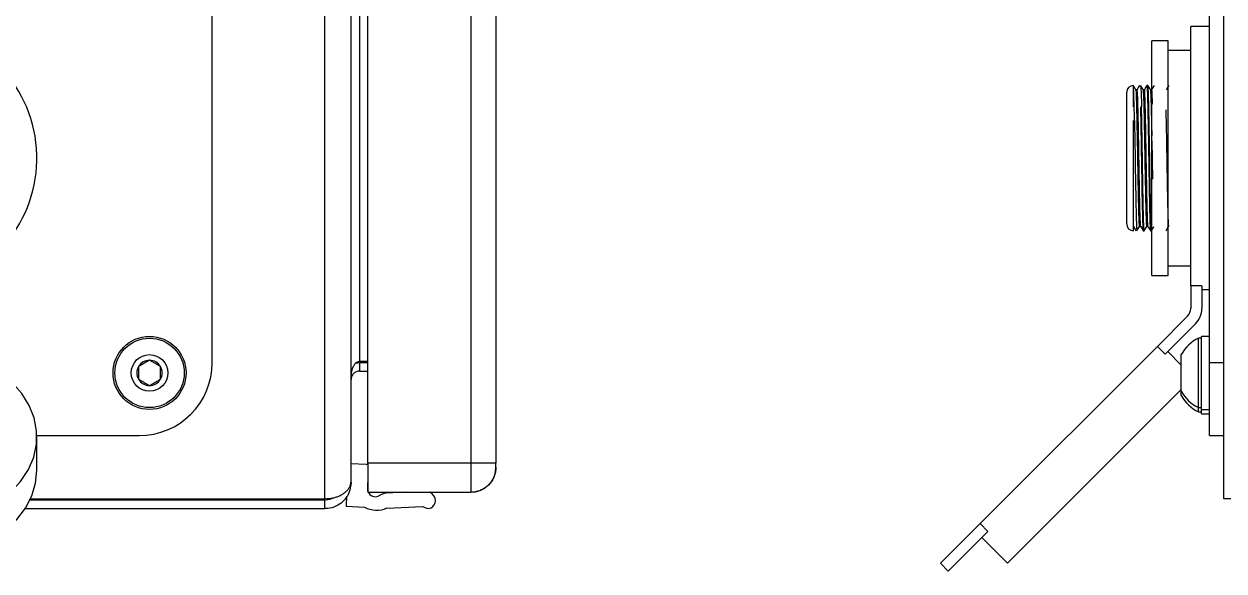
# Model space of a CAD drawing. Header units: millimetres. Extents: x 0 to 279, y 0 to 216.
# Drawn here: x 63.76 to 96.61, y 37.13 to 52.11 of the extents above; entities that cross this region are included whole.
import ezdxf

# ---------------------------------------------------------------- set-up
doc = ezdxf.new("R2010")
doc.units = ezdxf.units.MM

msp = doc.modelspace()

# ---------------------------------------------------------------- linework, layer by layer
at = {"color": 7, "linetype": 'Continuous', "lineweight": 25}
for p, q in [((71.996, 39.108), (71.996, 140.169)), ((96.61, 39.108), (96.61, 140.169)), ((72.712, 39.591), (72.712, 139.686)), ((73.174, 40.083), (73.174, 139.193)), ((75.994, 139.193), (75.994, 40.083)), ((76.679, 139.193), (76.679, 40.083)), ((72.94, 136.404), (72.94, 42.872)), ((68.912, 42.838), (68.912, 98.838)), ((96.21, 42.838), (96.21, 98.838)), ((96.21, 52.038), (95.702, 52.038)), ((95.702, 44.94), (95.702, 52.038)), ((95.082, 51.651), (94.632, 51.651)), ((94.632, 48.438), (94.632, 51.651)), ((95.082, 48.438), (95.082, 51.651)), ((95.702, 51.388), (95.082, 51.388)), ((95.702, 48.438), (95.702, 51.388)), ((95.702, 51.038), (95.702, 51.038)), ((94.131, 50.41), (94.131, 50.427)), ((94.131, 49.844), (94.131, 50.41)), ((94.232, 50.312), (94.193, 50.312)), ((94.326, 50.421), (94.327, 50.427)), ((94.432, 50.312), (94.393, 50.312)), ((94.527, 50.427), (94.498, 50.427)), ((94.632, 50.312), (94.593, 50.312)), ((94.131, 46.45), (94.131, 49.467)), ((94.632, 45.225), (94.632, 48.438)), ((95.082, 45.225), (95.082, 48.438)), ((95.702, 45.488), (95.702, 48.438)), ((94.227, 46.45), (94.228, 46.455)), ((94.293, 46.564), (94.332, 46.564)), ((94.398, 46.45), (94.427, 46.45)), ((94.493, 46.564), (94.532, 46.564)), ((94.598, 46.45), (94.627, 46.45)), ((95.702, 45.838), (95.702, 45.838)), ((95.082, 45.488), (95.702, 45.488)), ((94.632, 45.225), (95.082, 45.225)), ((96.002, 44.94), (95.702, 44.94)), ((95.702, 44.94), (95.702, 44.321)), ((96.002, 44.94), (96.002, 44.321)), ((96.002, 44.838), (96.21, 44.838)), ((95.615, 44.109), (94.786, 43.28)), ((94.998, 43.068), (95.827, 43.897)), ((95.99, 43.505), (95.908, 43.505)), ((95.908, 42.555), (95.908, 43.505)), ((96.21, 43.555), (95.99, 43.555)), ((95.99, 41.555), (95.99, 43.555)), ((89.932, 38.427), (94.786, 43.28)), ((94.998, 43.068), (94.786, 43.28)), ((95.44, 42.769), (95.07, 43.14)), ((95.44, 42.555), (95.44, 43.055)), ((72.94, 42.872), (73.174, 42.872)), ((72.94, 42.836), (72.94, 42.603)), ((72.94, 42.836), (73.174, 42.836)), ((96.21, 40.838), (96.21, 42.838)), ((96.21, 42.838), (96.61, 42.838)), ((72.94, 42.603), (73.174, 42.603)), ((95.44, 42.055), (95.44, 42.555)), ((95.908, 41.605), (95.908, 42.555)), ((93.231, 39.887), (95.44, 42.096)), ((95.44, 41.938), (95.44, 42.055)), ((95.908, 41.605), (95.99, 41.605)), ((95.908, 41.488), (95.908, 41.605)), ((95.908, 41.488), (95.99, 41.488)), ((95.99, 41.555), (96.21, 41.555)), ((95.99, 41.438), (95.99, 41.555)), ((95.99, 41.438), (96.21, 41.438)), ((64.112, 40.838), (66.912, 40.838)), ((64.112, 39.887), (64.112, 40.806)), ((96.21, 40.838), (96.61, 40.838)), ((75.994, 40.083), (73.174, 40.083)), ((73.174, 40.083), (73.174, 39.285)), ((75.994, 40.083), (73.174, 40.083)), ((75.994, 40.083), (75.994, 39.285)), ((76.679, 40.083), (75.994, 40.083)), ((76.679, 40.083), (76.679, 40.083)), ((73.13, 40.049), (72.712, 40.068)), ((73.13, 40.049), (73.174, 40.068)), ((90.686, 37.341), (93.231, 39.887)), ((72.712, 39.555), (72.712, 39.591)), ((73.167, 39.376), (73.174, 39.55)), ((63.939, 39.108), (71.996, 39.108)), ((72.588, 39.18), (72.576, 38.904)), ((73.174, 39.285), (75.994, 39.285)), ((74.228, 39.285), (73.677, 39.261)), ((96.844, 39.108), (96.61, 39.108)), ((63.792, 38.838), (71.996, 38.838)), ((71.996, 39.072), (63.922, 39.072)), ((71.996, 38.838), (71.996, 39.072)), ((72.576, 38.904), (73.079, 38.882)), ((73.695, 38.855), (74.681, 38.898)), ((88.847, 37.341), (89.932, 38.427)), ((89.059, 37.129), (90.144, 38.215)), ((90.144, 38.215), (89.932, 38.427)), ((89.979, 38.049), (90.686, 37.341)), ((88.847, 37.341), (89.059, 37.129))]:
    msp.add_line(p, q, dxfattribs=at)
at = {"color": 7, "linetype": 'Continuous', "lineweight": 25, "flags": 128}
for points in [[(61.79, 38.427), (62.251, 38.577), (62.677, 38.773), (63.06, 39.008), (63.392, 39.279), (63.667, 39.581), (63.88, 39.907), (64.025, 40.251), (64.101, 40.606), (64.105, 40.965), (64.038, 41.321), (63.9, 41.666), (63.695, 41.995), (63.427, 42.299), (63.101, 42.575), (62.724, 42.815), (62.302, 43.015), (61.845, 43.171), (61.362, 43.28)], [(61.48, 37.435), (61.624, 37.466), (62.09, 37.599), (62.525, 37.777), (62.921, 37.995), (63.27, 38.251), (63.565, 38.538), (63.801, 38.852), (63.972, 39.185), (64.077, 39.533), (64.112, 39.887)], [(73.174, 39.312), (73.171, 39.325), (73.167, 39.376)]]:
    msp.add_lwpolyline(points, dxfattribs=at)
at = {"color": 7, "linetype": 'Continuous', "lineweight": 25}
for radius in [1, 0.95, 0.5]:
    msp.add_circle((67.195, 42.555), radius, dxfattribs=at)
for centre, radius, start, end in [((60.512, 48.438), 3.6, 283.6571, 256.3429), ((94.131, 50.241), 0.185, 90, 180), ((94.131, 46.635), 0.185, 180, 270), ((95.402, 44.321), 0.3, 315, 0), ((95.402, 44.321), 0.6, 315, 0), ((96.372, 42.555), 1.057, 116.0373, 151.7773), ((67.195, 42.555), 0.346, 150, 210), ((67.195, 42.555), 0.346, 90, 150), ((66.912, 42.838), 2, 270, 0), ((67.195, 42.555), 0.346, 30, 90), ((67.195, 42.555), 0.346, 330, 30), ((67.195, 42.555), 0.346, 210, 270), ((67.195, 42.555), 0.346, 270, 330), ((96.372, 42.555), 1.057, 208.2227, 243.9627), ((96.372, 42.438), 1.057, 208.2227, 243.9627), ((75.994, 39.971), 0.686, 270, 0), ((73.37, 39.367), 0.203, 203.7737, 293.7917), ((73.749, 38.702), 0.564, 97.3032, 121.7731), ((74.76, 39.045), 0.263, 1.3752, 65.8591), ((73.412, 39.452), 0.66, 239.7042, 295.2958), ((74.82, 39.047), 0.203, 226.9327, 1.3752)]:
    msp.add_arc(centre, radius, start, end, dxfattribs=at)
for points, knots in [([(94.194, 50.311), (94.183, 50.33), (94.161, 50.369), (94.138, 50.407), (94.127, 50.427)], [0, 0, 0, 0, 0.499995, 1, 1, 1, 1]), ([(94.194, 50.293), (94.195, 50.298), (94.199, 50.321), (94.207, 50.16), (94.214, 49.896), (94.218, 49.763)], [0, 0, 0, 0, 0.0943207, 0.5471603, 1, 1, 1, 1]), ([(94.298, 50.427), (94.287, 50.407), (94.264, 50.369), (94.242, 50.33), (94.231, 50.311)], [0, 0, 0, 0, 0.500005, 1, 1, 1, 1]), ([(94.257, 49.763), (94.255, 49.866), (94.249, 50.07), (94.241, 50.245), (94.236, 50.325), (94.233, 50.307), (94.232, 50.304)], [0, 0, 0, 0, 0.315751, 0.631501, 0.947252, 1, 1, 1, 1]), ([(94.394, 50.311), (94.383, 50.33), (94.361, 50.369), (94.338, 50.407), (94.327, 50.427)], [0, 0, 0, 0, 0.4999956, 1, 1, 1, 1]), ([(94.328, 50.421), (94.329, 50.415), (94.333, 50.401), (94.339, 50.285), (94.346, 50.105), (94.35, 49.931), (94.352, 49.844)], [0, 0, 0, 0, 0.222495, 0.48168, 0.740877, 1, 1, 1, 1]), ([(94.394, 50.307), (94.396, 50.301), (94.399, 50.287), (94.405, 50.179), (94.412, 50.009), (94.416, 49.845), (94.418, 49.763)], [0, 0, 0, 0, 0.221677, 0.481118, 0.740559, 1, 1, 1, 1]), ([(94.498, 50.427), (94.487, 50.407), (94.465, 50.369), (94.443, 50.331), (94.432, 50.312)], [0, 0, 0, 0, 0.507317, 1, 1, 1, 1]), ([(94.497, 50.421), (94.498, 50.423), (94.5, 50.439), (94.505, 50.397), (94.511, 50.288), (94.517, 50.104), (94.521, 49.931), (94.523, 49.844)], [0, 0, 0, 0, 0.033488, 0.275116, 0.516744, 0.758372, 1, 1, 1, 1]), ([(94.594, 50.311), (94.583, 50.33), (94.561, 50.369), (94.538, 50.407), (94.527, 50.427)], [0, 0, 0, 0, 0.499996, 1, 1, 1, 1]), ([(94.594, 50.307), (94.596, 50.301), (94.599, 50.287), (94.605, 50.179), (94.612, 50.009), (94.616, 49.845), (94.618, 49.763)], [0, 0, 0, 0, 0.221713, 0.481142, 0.740571, 1, 1, 1, 1]), ([(94.697, 50.425), (94.686, 50.406), (94.664, 50.369), (94.643, 50.331), (94.632, 50.312)], [0, 0, 0, 0, 0.495861, 1, 1, 1, 1]), ([(94.653, 49.911), (94.653, 49.941), (94.65, 50.05), (94.645, 50.178), (94.639, 50.292), (94.634, 50.306), (94.632, 50.312)], [0, 0, 0, 0, 0.108638, 0.405758, 0.702879, 1, 1, 1, 1]), ([(95.098, 50.427), (95.087, 50.407), (95.065, 50.369), (95.043, 50.331), (95.032, 50.312)], [0, 0, 0, 0, 0.507625, 1, 1, 1, 1]), ([(93.946, 49.713), (93.946, 49.856), (93.946, 50.075), (93.946, 50.218), (93.946, 50.234), (93.946, 50.241)], [0, 0, 0, 0, 0.478914, 0.736721, 1, 1, 1, 1]), ([(93.946, 46.635), (93.946, 46.652), (93.946, 46.684), (93.946, 46.927), (93.946, 47.274), (93.946, 47.721), (93.946, 48.252), (93.946, 48.807), (93.946, 49.319), (93.946, 49.585), (93.946, 49.713)], [0, 0, 0, 0, 0.130761, 0.255634, 0.371543, 0.493367, 0.622773, 0.754222, 0.881646, 1, 1, 1, 1]), ([(94.161, 49.466), (94.159, 49.544), (94.156, 49.678), (94.154, 49.795), (94.152, 49.844)], [0, 0, 0, 0, 0.580232, 1, 1, 1, 1]), ([(94.331, 46.569), (94.33, 46.575), (94.326, 46.589), (94.32, 46.697), (94.314, 46.87), (94.307, 47.105), (94.301, 47.39), (94.295, 47.717), (94.289, 48.07), (94.282, 48.438), (94.276, 48.806), (94.27, 49.159), (94.264, 49.488), (94.259, 49.672), (94.257, 49.763)], [0, 0, 0, 0, 0.072905, 0.157186, 0.241467, 0.325749, 0.41003, 0.494312, 0.578593, 0.662874, 0.747156, 0.831437, 0.915719, 1, 1, 1, 1]), ([(94.428, 46.456), (94.427, 46.454), (94.425, 46.437), (94.421, 46.48), (94.414, 46.588), (94.408, 46.775), (94.402, 47.023), (94.396, 47.327), (94.389, 47.672), (94.383, 48.048), (94.377, 48.438), (94.371, 48.829), (94.364, 49.203), (94.358, 49.553), (94.354, 49.747), (94.352, 49.844)], [0, 0, 0, 0, 0.012359, 0.094662, 0.176966, 0.259269, 0.341573, 0.423876, 0.506179, 0.588483, 0.670786, 0.75309, 0.835393, 0.917697, 1, 1, 1, 1]), ([(94.531, 46.57), (94.53, 46.576), (94.526, 46.589), (94.52, 46.697), (94.514, 46.87), (94.507, 47.105), (94.501, 47.39), (94.495, 47.717), (94.489, 48.07), (94.482, 48.438), (94.476, 48.806), (94.47, 49.159), (94.464, 49.488), (94.459, 49.672), (94.457, 49.763)], [0, 0, 0, 0, 0.071888, 0.156262, 0.240636, 0.32501, 0.409383, 0.493757, 0.578131, 0.662505, 0.746879, 0.831252, 0.915626, 1, 1, 1, 1]), ([(94.628, 46.455), (94.627, 46.453), (94.625, 46.437), (94.621, 46.48), (94.614, 46.588), (94.608, 46.775), (94.602, 47.023), (94.596, 47.327), (94.589, 47.672), (94.583, 48.048), (94.577, 48.438), (94.571, 48.829), (94.564, 49.203), (94.558, 49.553), (94.554, 49.747), (94.552, 49.844)], [0, 0, 0, 0, 0.011235, 0.093633, 0.17603, 0.258427, 0.340824, 0.423221, 0.505618, 0.588015, 0.670412, 0.752809, 0.835206, 0.917603, 1, 1, 1, 1]), ([(94.618, 49.763), (94.62, 49.672), (94.624, 49.488), (94.629, 49.239), (94.632, 49.086), (94.632, 49.051)], [0, 0, 0, 0, 0.435582, 0.871165, 1, 1, 1, 1]), ([(94.159, 49.467), (94.161, 49.379), (94.165, 49.177), (94.171, 48.828), (94.177, 48.438), (94.183, 48.048), (94.189, 47.672), (94.196, 47.326), (94.202, 47.023), (94.208, 46.774), (94.214, 46.591), (94.22, 46.476), (94.224, 46.462), (94.226, 46.455)], [0, 0, 0, 0, 0.072429, 0.16654, 0.260613, 0.354715, 0.44881, 0.542887, 0.636997, 0.731071, 0.82517, 0.919266, 1, 1, 1, 1]), ([(94.635, 48.911), (94.635, 48.876), (94.638, 48.723), (94.643, 48.438), (94.648, 48.118), (94.652, 47.931), (94.653, 47.861)], [0, 0, 0, 0, 0.10509, 0.449114, 0.793139, 1, 1, 1, 1]), ([(94.131, 46.566), (94.142, 46.547), (94.164, 46.508), (94.187, 46.469), (94.198, 46.45)], [0, 0, 0, 0, 0.499996, 1, 1, 1, 1]), ([(94.227, 46.45), (94.238, 46.469), (94.26, 46.507), (94.282, 46.546), (94.293, 46.564)], [0, 0, 0, 0, 0.507586, 1, 1, 1, 1]), ([(94.331, 46.566), (94.342, 46.546), (94.364, 46.508), (94.387, 46.469), (94.398, 46.45)], [0, 0, 0, 0, 0.4999953, 1, 1, 1, 1]), ([(94.427, 46.45), (94.438, 46.469), (94.46, 46.507), (94.483, 46.545), (94.493, 46.564)], [0, 0, 0, 0, 0.507026, 1, 1, 1, 1]), ([(94.531, 46.566), (94.542, 46.547), (94.564, 46.508), (94.587, 46.469), (94.598, 46.45)], [0, 0, 0, 0, 0.499995, 1, 1, 1, 1]), ([(94.627, 46.45), (94.638, 46.469), (94.66, 46.507), (94.682, 46.545), (94.693, 46.564)], [0, 0, 0, 0, 0.506446, 1, 1, 1, 1]), ([(95.027, 46.45), (95.038, 46.469), (95.06, 46.507), (95.082, 46.545), (95.093, 46.564)], [0, 0, 0, 0, 0.507462, 1, 1, 1, 1]), ([(67.195, 42.902), (67.152, 42.877), (67.078, 42.835), (66.971, 42.773), (66.918, 42.742), (66.895, 42.729)], [0, 0, 0, 0, 0.439117, 0.751367, 1, 1, 1, 1]), ([(66.895, 42.729), (66.895, 42.709), (66.895, 42.654), (66.895, 42.552), (66.895, 42.453), (66.895, 42.399), (66.895, 42.382)], [0, 0, 0, 0, 0.180942, 0.506293, 0.843975, 1, 1, 1, 1]), ([(67.495, 42.729), (67.452, 42.753), (67.378, 42.796), (67.271, 42.858), (67.218, 42.888), (67.195, 42.902)], [0, 0, 0, 0, 0.439117, 0.751367, 1, 1, 1, 1]), ([(67.495, 42.382), (67.495, 42.399), (67.495, 42.453), (67.495, 42.552), (67.495, 42.654), (67.495, 42.709), (67.495, 42.729)], [0, 0, 0, 0, 0.156025, 0.493707, 0.819058, 1, 1, 1, 1]), ([(72.712, 42.41), (72.718, 42.501), (72.727, 42.62), (72.789, 42.763), (72.835, 42.828), (72.891, 42.864), (72.922, 42.872), (72.938, 42.872), (72.94, 42.872)], [0, 0, 0, 0, 0.502015, 0.65275, 0.845279, 0.917384, 0.990204, 1, 1, 1, 1]), ([(72.843, 42.825), (72.846, 42.826), (72.876, 42.836), (72.91, 42.836), (72.94, 42.836)], [0, 0, 0, 0, 0.109577, 1, 1, 1, 1]), ([(66.895, 42.382), (66.938, 42.357), (67.011, 42.315), (67.118, 42.253), (67.171, 42.223), (67.195, 42.209)], [0, 0, 0, 0, 0.439117, 0.751367, 1, 1, 1, 1]), ([(67.195, 42.209), (67.238, 42.234), (67.311, 42.276), (67.418, 42.338), (67.471, 42.369), (67.495, 42.382)], [0, 0, 0, 0, 0.439117, 0.751367, 1, 1, 1, 1]), ([(72.94, 42.603), (72.928, 42.602), (72.899, 42.6), (72.853, 42.587), (72.795, 42.556), (72.728, 42.484), (72.718, 42.418), (72.712, 42.374)], [0, 0, 0, 0, 0.063124, 0.140199, 0.264644, 0.511747, 1, 1, 1, 1]), ([(76.679, 39.971), (76.679, 39.973), (76.679, 39.975), (76.679, 39.989), (76.679, 40.003), (76.679, 40.021), (76.679, 40.047), (76.679, 40.069), (76.679, 40.083)], [0, 0, 0, 0, 0.239443, 0.370028, 0.5, 0.630585, 0.760557, 1, 1, 1, 1]), ([(76.679, 39.971), (76.677, 39.925), (76.669, 39.802), (76.593, 39.612), (76.441, 39.435), (76.234, 39.31), (76.075, 39.294), (75.994, 39.285)], [0, 0, 0, 0, 0.128547, 0.343267, 0.557987, 0.772707, 1, 1, 1, 1]), ([(71.996, 39.108), (72.029, 39.109), (72.08, 39.11), (72.163, 39.12), (72.228, 39.133), (72.29, 39.15), (72.335, 39.165), (72.378, 39.182), (72.419, 39.201), (72.459, 39.222), (72.497, 39.245), (72.534, 39.272), (72.568, 39.299), (72.599, 39.33), (72.629, 39.363), (72.654, 39.4), (72.676, 39.437), (72.691, 39.472), (72.701, 39.504), (72.707, 39.533), (72.711, 39.561), (72.712, 39.581), (72.712, 39.591)], [0, 0, 0, 0, 0.081389, 0.122113, 0.20448, 0.24647, 0.288382, 0.33054, 0.373052, 0.416031, 0.46348, 0.511193, 0.559667, 0.60838, 0.664044, 0.72011, 0.776689, 0.83366, 0.875035, 0.916516, 0.958153, 1, 1, 1, 1]), ([(72.712, 39.555), (72.701, 39.459), (72.679, 39.268), (72.516, 39.039), (72.302, 38.894), (72.124, 38.842), (72.02, 38.839), (71.996, 38.838)], [0, 0, 0, 0, 0.279197, 0.555941, 0.748063, 0.941146, 1, 1, 1, 1]), ([(72.226, 39.134), (72.219, 39.129), (72.182, 39.103), (72.1, 39.079), (72.026, 39.074), (71.996, 39.072)], [0, 0, 0, 0, 0.119575, 0.632401, 1, 1, 1, 1])]:
    msp.add_open_spline(points, degree=3, knots=knots, dxfattribs=at)
for points in [[(94.152, 49.844), (94.148, 49.986), (94.141, 50.269), (94.134, 50.363), (94.131, 50.41)], [(94.457, 49.763), (94.455, 49.845), (94.451, 50.009), (94.445, 50.179), (94.439, 50.292), (94.434, 50.305), (94.432, 50.312)], [(94.552, 49.844), (94.55, 49.931), (94.546, 50.105), (94.539, 50.286), (94.533, 50.405), (94.529, 50.419), (94.527, 50.427)], [(94.218, 49.763), (94.22, 49.672), (94.224, 49.488), (94.23, 49.159), (94.237, 48.806), (94.243, 48.438), (94.249, 48.07), (94.255, 47.717), (94.262, 47.39), (94.268, 47.105), (94.274, 46.87), (94.28, 46.697), (94.287, 46.585), (94.291, 46.571), (94.293, 46.564)], [(94.323, 49.844), (94.325, 49.747), (94.33, 49.553), (94.336, 49.203), (94.342, 48.829), (94.348, 48.438), (94.355, 48.048), (94.361, 47.672), (94.367, 47.326), (94.373, 47.023), (94.38, 46.774), (94.386, 46.59), (94.392, 46.472), (94.396, 46.457), (94.398, 46.45)], [(94.418, 49.763), (94.42, 49.672), (94.424, 49.488), (94.43, 49.159), (94.437, 48.806), (94.443, 48.438), (94.449, 48.07), (94.455, 47.717), (94.462, 47.39), (94.468, 47.105), (94.474, 46.87), (94.48, 46.697), (94.487, 46.585), (94.491, 46.571), (94.493, 46.564)], [(94.523, 49.844), (94.525, 49.747), (94.53, 49.553), (94.536, 49.203), (94.542, 48.829), (94.548, 48.438), (94.555, 48.048), (94.561, 47.672), (94.567, 47.326), (94.573, 47.023), (94.58, 46.774), (94.586, 46.59), (94.592, 46.472), (94.596, 46.457), (94.598, 46.45)], [(95.018, 49.763), (95.02, 49.672), (95.024, 49.488), (95.03, 49.159), (95.037, 48.806), (95.043, 48.438), (95.049, 48.07), (95.055, 47.717), (95.062, 47.39), (95.068, 47.105), (95.074, 46.87), (95.08, 46.697), (95.087, 46.585), (95.091, 46.571), (95.093, 46.564)]]:
    msp.add_open_spline(points, degree=3, dxfattribs=at)

doc.saveas('drawing.dxf')
